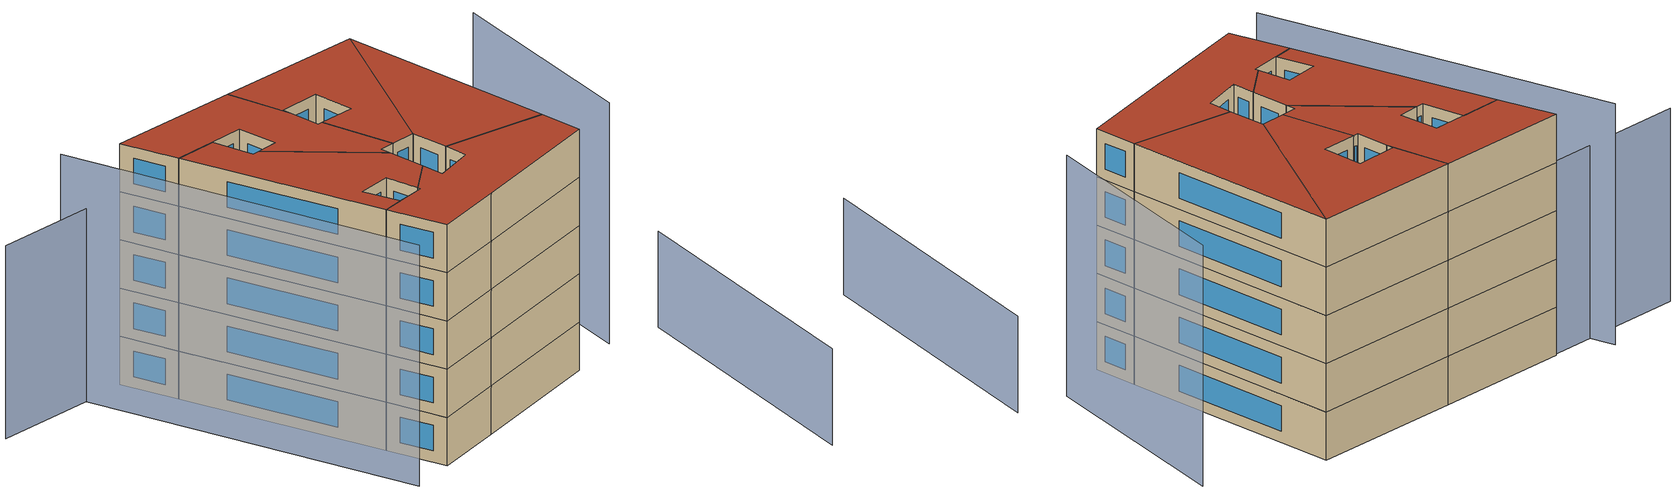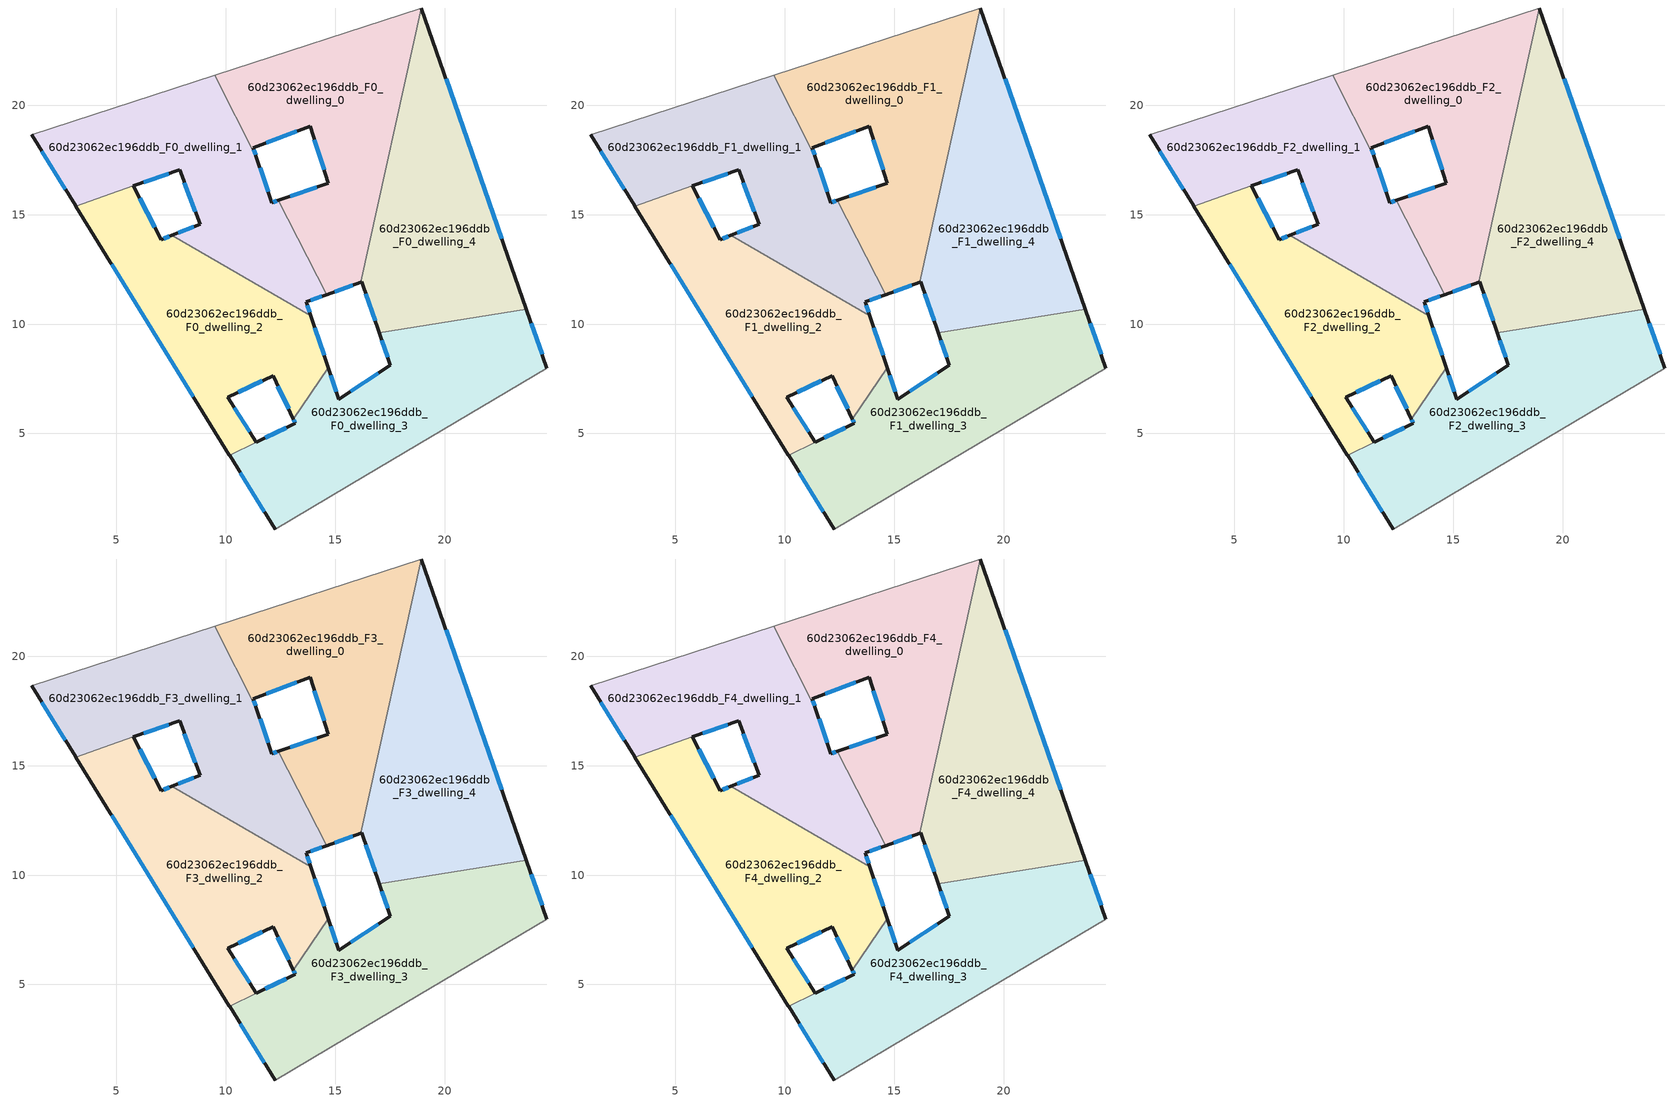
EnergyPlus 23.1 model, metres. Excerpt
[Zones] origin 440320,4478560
60d23062ec196ddb_F0_dwelling_0
 floor ground (EU_floor_Construction): 18.93,24.45 18.94,24.43 16.17,11.92 14.6,11.35 12.4,15.66 14.68,16.43 13.84,19.05 11.24,18.07 11.39,17.63 9.48,21.37 z0
 wall outside (EU_wall_Construction): 14.6,11.35 16.17,11.92 / 11.39,17.63 11.24,18.07 13.84,19.05 14.68,16.43 12.4,15.66 z0:3
 wall adiabatic (EU_wall_Construction): 18.94,24.43 18.93,24.45 9.48,21.37 z0:3
 wall to 60d23062ec196ddb_F0_dwelling_4 (EU_wall_Construction): 16.17,11.92 18.94,24.43 z0:3
 wall to 60d23062ec196ddb_F0_dwelling_1 (EU_wall_Construction): 12.4,15.66 14.6,11.35 / 9.48,21.37 11.39,17.63 z0:3
 window (EU_Window_Construction): 14.97,11.48 15.8,11.79 / 14.15,16.25 12.94,15.84 / 14.04,18.44 14.49,17.05 / 11.85,18.3 13.24,18.82 / 11.36,17.74 11.28,17.97 z0.7:2.3
60d23062ec196ddb_F0_dwelling_1
 floor ground (EU_floor_Construction): 11.39,17.63 12.1,15.55 12.4,15.66 14.6,11.35 13.67,11.01 13.88,10.39 7.53,14.05 8.82,14.56 7.88,17.05 4.42,15.85 3.13,15.4 1.12,18.65 9.48,21.37 z0
 wall outside (EU_wall_Construction): 1.12,18.65 3.13,15.4 / 12.4,15.66 12.1,15.55 11.39,17.63 / 13.88,10.39 13.67,11.01 14.6,11.35 / 5.76,16.32 7.89,17.05 8.82,14.56 7.53,14.05 z0:3
 wall adiabatic (EU_wall_Construction): 9.48,21.37 1.12,18.65 z0:3
 wall to 60d23062ec196ddb_F0_dwelling_2 (EU_wall_Construction): 7.53,14.05 13.88,10.39 / 3.13,15.4 4.42,15.85 / 4.43,15.85 5.76,16.32 z0:3
 window (EU_Window_Construction): 1.59,17.89 2.66,16.16 / 11.94,16.04 11.56,17.15 / 12.33,15.63 12.17,15.58 / 13.89,11.09 14.38,11.27 / 13.83,10.53 13.72,10.87 / 8.52,14.44 7.83,14.17 / 8.1,16.47 8.6,15.14 / 6.26,16.49 7.39,16.88 z0.7:2.3
60d23062ec196ddb_F0_dwelling_2
 floor ground (EU_floor_Construction): 13.88,10.39 14.67,8.01 13.08,5.66 12.16,7.63 10.08,6.66 11.39,4.6 11.34,4.58 10.16,4.01 3.13,15.4 4.42,15.85 5.76,16.32 7.05,13.86 7.53,14.05 z0
 wall outside (EU_wall_Construction): 3.13,15.4 10.16,4.01 / 7.53,14.05 7.05,13.86 5.76,16.32 / 14.67,8.01 13.88,10.39 / 11.39,4.6 10.08,6.66 12.16,7.63 13.08,5.66 z0:3
 wall to 60d23062ec196ddb_F0_dwelling_3 (EU_wall_Construction): 10.17,4.01 11.39,4.6 / 13.08,5.66 14.67,8.01 z0:3
 window (EU_Window_Construction): 4.78,12.73 8.52,6.67 / 6.74,14.44 6.06,15.74 / 7.42,14.01 7.16,13.91 / 14.49,8.57 14.06,9.83 / 12.38,7.17 12.87,6.12 / 10.57,6.88 11.67,7.4 / 11.08,5.08 10.39,6.18 z0.7:2.3
60d23062ec196ddb_F0_dwelling_3
 floor ground (EU_floor_Construction): 23.73,10.67 24.67,7.98 16.37,3.07 12.25,0.63 10.17,4 11.34,4.58 11.39,4.6 13.17,5.48 13.08,5.66 14.67,8.01 15.15,6.56 17.51,8.13 17,9.61 z0
 wall outside (EU_wall_Construction): 13.08,5.66 13.17,5.48 11.39,4.6 / 17,9.61 17.51,8.13 15.15,6.56 14.67,8.01 / 24.67,7.98 23.73,10.67 / 10.17,4 12.25,0.63 z0:3
 wall adiabatic (EU_wall_Construction): 12.25,0.63 16.37,3.07 24.67,7.98 z0:3
 wall to 60d23062ec196ddb_F0_dwelling_4 (EU_wall_Construction): 23.73,10.67 17,9.61 z0:3
 window (EU_Window_Construction): 13.1,5.62 13.15,5.52 / 15.04,6.9 14.78,7.67 / 16.96,7.76 15.7,6.93 / 17.12,9.26 17.39,8.48 / 24.45,8.61 23.95,10.04 / 10.66,3.22 11.76,1.42 / 12.75,5.27 11.81,4.81 z0.7:2.3
60d23062ec196ddb_F0_dwelling_4
 floor ground (EU_floor_Construction): 18.94,24.43 23.73,10.67 17,9.61 16.21,11.94 16.17,11.92 z0
 wall outside (EU_wall_Construction): 16.17,11.92 16.21,11.94 17,9.61 / 23.73,10.67 18.94,24.43 z0:3
 window (EU_Window_Construction): 16.4,11.39 16.82,10.16 / 22.61,13.9 20.06,21.21 z0.7:2.3
60d23062ec196ddb_F1_dwelling_0
 floor to 60d23062ec196ddb_F0_dwelling_0 (EU_floor_Construction): 18.93,24.45 18.94,24.43 16.17,11.92 14.6,11.35 12.4,15.66 14.68,16.43 13.84,19.05 11.24,18.07 11.39,17.63 9.48,21.37 z3
 wall outside (EU_wall_Construction): 14.6,11.35 16.17,11.92 / 11.39,17.63 11.24,18.07 13.84,19.05 14.68,16.43 12.4,15.66 z3:6
 wall adiabatic (EU_wall_Construction): 18.94,24.43 18.93,24.45 9.48,21.37 z3:6
 wall to 60d23062ec196ddb_F1_dwelling_4 (EU_wall_Construction): 16.17,11.92 18.94,24.43 z3:6
 wall to 60d23062ec196ddb_F1_dwelling_1 (EU_wall_Construction): 12.4,15.66 14.6,11.35 / 9.48,21.37 11.39,17.63 z3:6
 window (EU_Window_Construction): 14.97,11.48 15.8,11.79 / 14.15,16.25 12.94,15.84 / 14.04,18.44 14.49,17.05 / 11.85,18.3 13.24,18.82 / 11.36,17.74 11.28,17.97 z3.7:5.3
60d23062ec196ddb_F1_dwelling_1
 floor to 60d23062ec196ddb_F0_dwelling_1 (EU_floor_Construction): 11.39,17.63 12.1,15.55 12.4,15.66 14.6,11.35 13.67,11.01 13.88,10.39 7.53,14.05 8.82,14.56 7.88,17.05 4.42,15.85 4.27,15.8 3.13,15.4 1.12,18.65 9.48,21.37 z3
 wall outside (EU_wall_Construction): 1.12,18.65 3.13,15.4 / 12.4,15.66 12.1,15.55 11.39,17.63 / 13.88,10.39 13.67,11.01 14.6,11.35 / 5.76,16.32 7.89,17.05 8.82,14.56 7.53,14.05 z3:6
 wall adiabatic (EU_wall_Construction): 9.48,21.37 1.12,18.65 z3:6
 wall to 60d23062ec196ddb_F1_dwelling_2 (EU_wall_Construction): 7.53,14.05 13.88,10.39 / 3.13,15.4 4.42,15.85 / 4.43,15.85 5.76,16.32 z3:6
 window (EU_Window_Construction): 1.59,17.89 2.66,16.16 / 11.94,16.04 11.56,17.15 / 12.33,15.63 12.17,15.58 / 13.89,11.09 14.38,11.27 / 13.83,10.53 13.72,10.87 / 8.52,14.44 7.83,14.17 / 8.1,16.47 8.6,15.14 / 6.26,16.49 7.39,16.88 z3.7:5.3
60d23062ec196ddb_F1_dwelling_2
 floor to 60d23062ec196ddb_F0_dwelling_2 (EU_floor_Construction): 13.88,10.39 14.67,8.01 13.08,5.66 12.16,7.63 10.08,6.66 11.39,4.6 11.34,4.58 10.16,4.01 3.13,15.4 4.42,15.85 5.76,16.32 7.05,13.86 7.53,14.05 z3
 wall outside (EU_wall_Construction): 3.13,15.4 10.16,4.01 / 7.53,14.05 7.05,13.86 5.76,16.32 / 14.67,8.01 13.88,10.39 / 11.39,4.6 10.08,6.66 12.16,7.63 13.08,5.66 z3:6
 wall to 60d23062ec196ddb_F1_dwelling_3 (EU_wall_Construction): 10.17,4.01 11.39,4.6 / 13.08,5.66 14.67,8.01 z3:6
 window (EU_Window_Construction): 4.78,12.73 8.52,6.67 / 6.74,14.44 6.06,15.74 / 7.42,14.01 7.16,13.91 / 14.49,8.57 14.06,9.83 / 12.38,7.17 12.87,6.12 / 10.57,6.88 11.67,7.4 / 11.08,5.08 10.39,6.18 z3.7:5.3
60d23062ec196ddb_F1_dwelling_3
 floor to 60d23062ec196ddb_F0_dwelling_3 (EU_floor_Construction): 23.73,10.67 24.67,7.98 16.37,3.07 12.25,0.63 10.17,4 11.34,4.58 11.39,4.6 13.17,5.48 13.08,5.66 14.67,8.01 15.15,6.56 17.51,8.13 17,9.61 z3
 wall outside (EU_wall_Construction): 13.08,5.66 13.17,5.48 11.39,4.6 / 17,9.61 17.51,8.13 15.15,6.56 14.67,8.01 / 24.67,7.98 23.73,10.67 / 10.17,4 12.25,0.63 z3:6
 wall adiabatic (EU_wall_Construction): 12.25,0.63 16.37,3.07 24.67,7.98 z3:6
 wall to 60d23062ec196ddb_F1_dwelling_4 (EU_wall_Construction): 23.73,10.67 17,9.61 z3:6
 window (EU_Window_Construction): 13.1,5.62 13.15,5.52 / 15.04,6.9 14.78,7.67 / 16.96,7.76 15.7,6.93 / 17.12,9.26 17.39,8.48 / 24.45,8.61 23.95,10.04 / 10.66,3.22 11.76,1.42 / 12.75,5.27 11.81,4.81 z3.7:5.3
60d23062ec196ddb_F1_dwelling_4
 floor to 60d23062ec196ddb_F0_dwelling_4 (EU_floor_Construction): 18.94,24.43 23.73,10.67 17,9.61 16.21,11.94 16.17,11.92 z3
 wall outside (EU_wall_Construction): 16.17,11.92 16.21,11.94 17,9.61 / 23.73,10.67 18.94,24.43 z3:6
 window (EU_Window_Construction): 16.4,11.39 16.82,10.16 / 22.61,13.9 20.06,21.21 z3.7:5.3
60d23062ec196ddb_F2_dwelling_0
 floor to 60d23062ec196ddb_F1_dwelling_0 (EU_floor_Construction): 18.93,24.45 18.94,24.43 16.17,11.92 14.6,11.35 12.4,15.66 14.68,16.43 13.84,19.05 11.24,18.07 11.39,17.63 9.48,21.37 z6
 wall outside (EU_wall_Construction): 14.6,11.35 16.17,11.92 / 11.39,17.63 11.24,18.07 13.84,19.05 14.68,16.43 12.4,15.66 z6:9
 wall adiabatic (EU_wall_Construction): 18.94,24.43 18.93,24.45 9.48,21.37 z6:9
 wall to 60d23062ec196ddb_F2_dwelling_4 (EU_wall_Construction): 16.17,11.92 18.94,24.43 z6:9
 wall to 60d23062ec196ddb_F2_dwelling_1 (EU_wall_Construction): 12.4,15.66 14.6,11.35 / 9.48,21.37 11.39,17.63 z6:9
 window (EU_Window_Construction): 14.97,11.48 15.8,11.79 / 14.15,16.25 12.94,15.84 / 14.04,18.44 14.49,17.05 / 11.85,18.3 13.24,18.82 / 11.36,17.74 11.28,17.97 z6.7:8.3
60d23062ec196ddb_F2_dwelling_1
 floor to 60d23062ec196ddb_F1_dwelling_1 (EU_floor_Construction): 11.39,17.63 12.1,15.55 12.4,15.66 14.6,11.35 13.67,11.01 13.88,10.39 7.53,14.05 8.82,14.56 7.88,17.05 4.42,15.85 4.27,15.8 3.13,15.4 1.12,18.65 9.48,21.37 z6
 wall outside (EU_wall_Construction): 1.12,18.65 3.13,15.4 / 12.4,15.66 12.1,15.55 11.39,17.63 / 13.88,10.39 13.67,11.01 14.6,11.35 / 5.76,16.32 7.89,17.05 8.82,14.56 7.53,14.05 z6:9
 wall adiabatic (EU_wall_Construction): 9.48,21.37 1.12,18.65 z6:9
 wall to 60d23062ec196ddb_F2_dwelling_2 (EU_wall_Construction): 7.53,14.05 13.88,10.39 / 3.13,15.4 4.42,15.85 / 4.43,15.85 5.76,16.32 z6:9
 window (EU_Window_Construction): 1.59,17.89 2.66,16.16 / 11.94,16.04 11.56,17.15 / 12.33,15.63 12.17,15.58 / 13.89,11.09 14.38,11.27 / 13.83,10.53 13.72,10.87 / 8.52,14.44 7.83,14.17 / 8.1,16.47 8.6,15.14 / 6.26,16.49 7.39,16.88 z6.7:8.3
60d23062ec196ddb_F2_dwelling_2
 floor to 60d23062ec196ddb_F1_dwelling_2 (EU_floor_Construction): 13.88,10.39 14.67,8.01 13.08,5.66 12.16,7.63 10.08,6.66 11.39,4.6 11.34,4.58 10.16,4.01 3.13,15.4 4.42,15.85 5.76,16.32 7.05,13.86 7.53,14.05 z6
 wall outside (EU_wall_Construction): 3.13,15.4 10.16,4.01 / 7.53,14.05 7.05,13.86 5.76,16.32 / 14.67,8.01 13.88,10.39 / 11.39,4.6 10.08,6.66 12.16,7.63 13.08,5.66 z6:9
 wall to 60d23062ec196ddb_F2_dwelling_3 (EU_wall_Construction): 10.17,4.01 11.39,4.6 / 13.08,5.66 14.67,8.01 z6:9
 window (EU_Window_Construction): 4.78,12.73 8.52,6.67 / 6.74,14.44 6.06,15.74 / 7.42,14.01 7.16,13.91 / 14.49,8.57 14.06,9.83 / 12.38,7.17 12.87,6.12 / 10.57,6.88 11.67,7.4 / 11.08,5.08 10.39,6.18 z6.7:8.3
60d23062ec196ddb_F2_dwelling_3
 floor to 60d23062ec196ddb_F1_dwelling_3 (EU_floor_Construction): 23.73,10.67 24.67,7.98 16.37,3.07 12.25,0.63 10.17,4 11.34,4.58 11.39,4.6 13.17,5.48 13.08,5.66 14.67,8.01 15.15,6.56 17.51,8.13 17,9.61 z6
 wall outside (EU_wall_Construction): 13.08,5.66 13.17,5.48 11.39,4.6 / 17,9.61 17.51,8.13 15.15,6.56 14.67,8.01 / 24.67,7.98 23.73,10.67 / 10.17,4 12.25,0.63 z6:9
 wall adiabatic (EU_wall_Construction): 12.25,0.63 16.37,3.07 24.67,7.98 z6:9
 wall to 60d23062ec196ddb_F2_dwelling_4 (EU_wall_Construction): 23.73,10.67 17,9.61 z6:9
 window (EU_Window_Construction): 13.1,5.62 13.15,5.52 / 15.04,6.9 14.78,7.67 / 16.96,7.76 15.7,6.93 / 17.12,9.26 17.39,8.48 / 24.45,8.61 23.95,10.04 / 10.66,3.22 11.76,1.42 / 12.75,5.27 11.81,4.81 z6.7:8.3
60d23062ec196ddb_F2_dwelling_4
 floor to 60d23062ec196ddb_F1_dwelling_4 (EU_floor_Construction): 18.94,24.43 23.73,10.67 17,9.61 16.21,11.94 16.17,11.92 z6
 wall outside (EU_wall_Construction): 16.17,11.92 16.21,11.94 17,9.61 / 23.73,10.67 18.94,24.43 z6:9
 window (EU_Window_Construction): 16.4,11.39 16.82,10.16 / 22.61,13.9 20.06,21.21 z6.7:8.3
60d23062ec196ddb_F3_dwelling_0
 floor to 60d23062ec196ddb_F2_dwelling_0 (EU_floor_Construction): 18.93,24.45 18.94,24.43 16.17,11.92 14.6,11.35 12.4,15.66 14.68,16.43 13.84,19.05 11.24,18.07 11.39,17.63 9.48,21.37 z9
 wall outside (EU_wall_Construction): 14.6,11.35 16.17,11.92 / 11.39,17.63 11.24,18.07 13.84,19.05 14.68,16.43 12.4,15.66 z9:12
 wall adiabatic (EU_wall_Construction): 18.94,24.43 18.93,24.45 9.48,21.37 z9:12
 wall to 60d23062ec196ddb_F3_dwelling_4 (EU_wall_Construction): 16.17,11.92 18.94,24.43 z9:12
 wall to 60d23062ec196ddb_F3_dwelling_1 (EU_wall_Construction): 12.4,15.66 14.6,11.35 / 9.48,21.37 11.39,17.63 z9:12
 window (EU_Window_Construction): 14.97,11.48 15.8,11.79 / 14.15,16.25 12.94,15.84 / 14.04,18.44 14.49,17.05 / 11.85,18.3 13.24,18.82 / 11.36,17.74 11.28,17.97 z9.7:11.3
60d23062ec196ddb_F3_dwelling_1
 floor to 60d23062ec196ddb_F2_dwelling_1 (EU_floor_Construction): 11.39,17.63 12.1,15.55 12.4,15.66 14.6,11.35 13.67,11.01 13.88,10.39 7.53,14.05 8.82,14.56 7.88,17.05 4.42,15.85 4.27,15.8 3.13,15.4 1.12,18.65 9.48,21.37 z9
 wall outside (EU_wall_Construction): 1.12,18.65 3.13,15.4 / 12.4,15.66 12.1,15.55 11.39,17.63 / 13.88,10.39 13.67,11.01 14.6,11.35 / 5.76,16.32 7.89,17.05 8.82,14.56 7.53,14.05 z9:12
 wall adiabatic (EU_wall_Construction): 9.48,21.37 1.12,18.65 z9:12
 wall to 60d23062ec196ddb_F3_dwelling_2 (EU_wall_Construction): 7.53,14.05 13.88,10.39 / 3.13,15.4 4.42,15.85 / 4.43,15.85 5.76,16.32 z9:12
 window (EU_Window_Construction): 1.59,17.89 2.66,16.16 / 11.94,16.04 11.56,17.15 / 12.33,15.63 12.17,15.58 / 13.89,11.09 14.38,11.27 / 13.83,10.53 13.72,10.87 / 8.52,14.44 7.83,14.17 / 8.1,16.47 8.6,15.14 / 6.26,16.49 7.39,16.88 z9.7:11.3
60d23062ec196ddb_F3_dwelling_2
 floor to 60d23062ec196ddb_F2_dwelling_2 (EU_floor_Construction): 13.88,10.39 14.67,8.01 13.08,5.66 12.16,7.63 10.08,6.66 11.39,4.6 11.34,4.58 10.16,4.01 3.13,15.4 4.42,15.85 5.76,16.32 7.05,13.86 7.53,14.05 z9
 wall outside (EU_wall_Construction): 3.13,15.4 10.16,4.01 / 7.53,14.05 7.05,13.86 5.76,16.32 / 14.67,8.01 13.88,10.39 / 11.39,4.6 10.08,6.66 12.16,7.63 13.08,5.66 z9:12
 wall to 60d23062ec196ddb_F3_dwelling_3 (EU_wall_Construction): 10.17,4.01 11.39,4.6 / 13.08,5.66 14.67,8.01 z9:12
 window (EU_Window_Construction): 4.78,12.73 8.52,6.67 / 6.74,14.44 6.06,15.74 / 7.42,14.01 7.16,13.91 / 14.49,8.57 14.06,9.83 / 12.38,7.17 12.87,6.12 / 10.57,6.88 11.67,7.4 / 11.08,5.08 10.39,6.18 z9.7:11.3
60d23062ec196ddb_F3_dwelling_3
 floor to 60d23062ec196ddb_F2_dwelling_3 (EU_floor_Construction): 23.73,10.67 24.67,7.98 16.37,3.07 12.25,0.63 10.17,4 11.34,4.58 11.39,4.6 13.17,5.48 13.08,5.66 14.67,8.01 15.15,6.56 17.51,8.13 17,9.61 z9
 wall outside (EU_wall_Construction): 13.08,5.66 13.17,5.48 11.39,4.6 / 17,9.61 17.51,8.13 15.15,6.56 14.67,8.01 / 24.67,7.98 23.73,10.67 / 10.17,4 12.25,0.63 z9:12
 wall adiabatic (EU_wall_Construction): 12.25,0.63 16.37,3.07 24.67,7.98 z9:12
 wall to 60d23062ec196ddb_F3_dwelling_4 (EU_wall_Construction): 23.73,10.67 17,9.61 z9:12
 window (EU_Window_Construction): 13.1,5.62 13.15,5.52 / 15.04,6.9 14.78,7.67 / 16.96,7.76 15.7,6.93 / 17.12,9.26 17.39,8.48 / 24.45,8.61 23.95,10.04 / 10.66,3.22 11.76,1.42 / 12.75,5.27 11.81,4.81 z9.7:11.3
60d23062ec196ddb_F3_dwelling_4
 floor to 60d23062ec196ddb_F2_dwelling_4 (EU_floor_Construction): 18.94,24.43 23.73,10.67 17,9.61 16.21,11.94 16.17,11.92 z9
 wall outside (EU_wall_Construction): 16.17,11.92 16.21,11.94 17,9.61 / 23.73,10.67 18.94,24.43 z9:12
 window (EU_Window_Construction): 16.4,11.39 16.82,10.16 / 22.61,13.9 20.06,21.21 z9.7:11.3
60d23062ec196ddb_F4_dwelling_0
 floor to 60d23062ec196ddb_F3_dwelling_0 (EU_floor_Construction): 18.93,24.45 18.94,24.43 16.17,11.92 14.6,11.35 12.4,15.66 14.68,16.43 13.84,19.05 11.24,18.07 11.39,17.63 9.48,21.37 z12
 wall outside (EU_wall_Construction): 14.6,11.35 16.17,11.92 / 11.39,17.63 11.24,18.07 13.84,19.05 14.68,16.43 12.4,15.66 z12:15
 wall adiabatic (EU_wall_Construction): 18.94,24.43 18.93,24.45 9.48,21.37 z12:15
 wall to 60d23062ec196ddb_F4_dwelling_4 (EU_wall_Construction): 16.17,11.92 18.94,24.43 z12:15
 wall to 60d23062ec196ddb_F4_dwelling_1 (EU_wall_Construction): 12.4,15.66 14.6,11.35 / 9.48,21.37 11.39,17.63 z12:15
 window (EU_Window_Construction): 14.97,11.48 15.8,11.79 / 14.15,16.25 12.94,15.84 / 14.04,18.44 14.49,17.05 / 11.85,18.3 13.24,18.82 / 11.36,17.74 11.28,17.97 z12.7:14.3
 roof outside (EU_roof_Construction): 16.17,11.92 18.94,24.43 18.93,24.45 9.48,21.37 11.39,17.63 11.24,18.07 13.84,19.05 14.68,16.43 12.4,15.66 14.6,11.35 z15
60d23062ec196ddb_F4_dwelling_1
 floor to 60d23062ec196ddb_F3_dwelling_1 (EU_floor_Construction): 11.39,17.63 12.1,15.55 12.4,15.66 14.6,11.35 13.67,11.01 13.88,10.39 7.53,14.05 8.82,14.56 7.88,17.05 4.42,15.85 4.27,15.8 3.13,15.4 1.12,18.65 9.48,21.37 z12
 wall outside (EU_wall_Construction): 1.12,18.65 3.13,15.4 / 12.4,15.66 12.1,15.55 11.39,17.63 / 13.88,10.39 13.67,11.01 14.6,11.35 / 5.76,16.32 7.89,17.05 8.82,14.56 7.53,14.05 z12:15
 wall adiabatic (EU_wall_Construction): 9.48,21.37 1.12,18.65 z12:15
 wall to 60d23062ec196ddb_F4_dwelling_2 (EU_wall_Construction): 7.53,14.05 13.88,10.39 / 3.13,15.4 4.42,15.85 / 4.43,15.85 5.76,16.32 z12:15
 window (EU_Window_Construction): 1.59,17.89 2.66,16.16 / 11.94,16.04 11.56,17.15 / 12.33,15.63 12.17,15.58 / 13.89,11.09 14.38,11.27 / 13.83,10.53 13.72,10.87 / 8.52,14.44 7.83,14.17 / 8.1,16.47 8.6,15.14 / 6.26,16.49 7.39,16.88 z12.7:14.3
 roof outside (EU_roof_Construction): 13.88,10.39 13.67,11.01 14.6,11.35 12.4,15.66 12.1,15.55 11.39,17.63 9.48,21.37 1.12,18.65 3.13,15.4 7.88,17.05 8.82,14.56 7.53,14.05 z15
60d23062ec196ddb_F4_dwelling_2
 floor to 60d23062ec196ddb_F3_dwelling_2 (EU_floor_Construction): 13.88,10.39 14.67,8.01 13.08,5.66 12.16,7.63 10.08,6.66 11.39,4.6 11.34,4.58 10.16,4.01 3.13,15.4 4.42,15.85 5.76,16.32 7.05,13.86 7.53,14.05 z12
 wall outside (EU_wall_Construction): 3.13,15.4 10.16,4.01 / 7.53,14.05 7.05,13.86 5.76,16.32 / 14.67,8.01 13.88,10.39 / 11.39,4.6 10.08,6.66 12.16,7.63 13.08,5.66 z12:15
 wall to 60d23062ec196ddb_F4_dwelling_3 (EU_wall_Construction): 10.17,4.01 11.39,4.6 / 13.08,5.66 14.67,8.01 z12:15
 window (EU_Window_Construction): 4.78,12.73 8.52,6.67 / 6.74,14.44 6.06,15.74 / 7.42,14.01 7.16,13.91 / 14.49,8.57 14.06,9.83 / 12.38,7.17 12.87,6.12 / 10.57,6.88 11.67,7.4 / 11.08,5.08 10.39,6.18 z12.7:14.3
 roof outside (EU_roof_Construction): 13.08,5.66 14.67,8.01 13.88,10.39 7.53,14.05 7.05,13.86 5.76,16.32 4.42,15.85 3.13,15.4 10.16,4.01 11.34,4.58 11.39,4.6 10.08,6.66 12.16,7.63 z15
60d23062ec196ddb_F4_dwelling_3
 floor to 60d23062ec196ddb_F3_dwelling_3 (EU_floor_Construction): 23.73,10.67 24.67,7.98 16.37,3.07 12.25,0.63 10.17,4 11.34,4.58 11.39,4.6 13.17,5.48 13.08,5.66 14.67,8.01 15.15,6.56 17.51,8.13 17,9.61 z12
 wall outside (EU_wall_Construction): 13.08,5.66 13.17,5.48 11.39,4.6 / 17,9.61 17.51,8.13 15.15,6.56 14.67,8.01 / 24.67,7.98 23.73,10.67 / 10.17,4 12.25,0.63 z12:15
 wall adiabatic (EU_wall_Construction): 12.25,0.63 16.37,3.07 24.67,7.98 z12:15
 wall to 60d23062ec196ddb_F4_dwelling_4 (EU_wall_Construction): 23.73,10.67 17,9.61 z12:15
 window (EU_Window_Construction): 13.1,5.62 13.15,5.52 / 15.04,6.9 14.78,7.67 / 16.96,7.76 15.7,6.93 / 17.12,9.26 17.39,8.48 / 24.45,8.61 23.95,10.04 / 10.66,3.22 11.76,1.42 / 12.75,5.27 11.81,4.81 z12.7:14.3
 roof outside (EU_roof_Construction): 24.67,7.98 23.73,10.67 17,9.61 17.51,8.13 15.15,6.56 14.67,8.01 13.08,5.66 13.17,5.48 10.17,4 12.25,0.63 16.37,3.07 z15
60d23062ec196ddb_F4_dwelling_4
 floor to 60d23062ec196ddb_F3_dwelling_4 (EU_floor_Construction): 18.94,24.43 23.73,10.67 17,9.61 16.21,11.94 16.17,11.92 z12
 wall outside (EU_wall_Construction): 16.17,11.92 16.21,11.94 17,9.61 / 23.73,10.67 18.94,24.43 z12:15
 window (EU_Window_Construction): 16.4,11.39 16.82,10.16 / 22.61,13.9 20.06,21.21 z12.7:14.3
 roof outside (EU_roof_Construction): 23.73,10.67 18.94,24.43 16.17,11.92 16.21,11.94 17,9.61 z15
shading: -2.44,19 9.59,-0.95 / 27.79,10.2 26.63,24.11 z0:15; 15.79,4.57 24.67,7.98 / 18.93,24.45 -7.84,15.52 z0:12; 32.48,-7.31 31.2,10.75 z0:6
[Building]
EU S2 Campaign: North Axis=0; Terrain=City; Solar Distribution=FullExterior
[Site:Location]
Madrid: Latitude=40.5; Longitude=-3.5; Time Zone=1; Elevation=609
[SizingPeriod:WeatherFileDays]
AnnualSizingPeriod: Begin Month=1; Begin Day of Month=1; End Month=12; End Day of Month=31; Day of Week for Start Day=Monday; Use Weather File Daylight Saving Period=No; Use Weather File Rain and Snow Indicators=No
[MATERIAL]
EU_InternalMass_Material: Roughness=MediumRough; Thickness=0.1; Conductivity=1; Density=1800; Specific Heat=900; Thermal Absorptance=0.9; Solar Absorptance=0.7; Visible Absorptance=0.7
[MATERIAL:NOMASS] Roughness=MediumRough; Thermal Absorptance=0.9; Solar Absorptance=0.7; Visible Absorptance=0.7
Name | Thermal Resistance
EU_wall_NoMass | 0.419739
EU_roof_NoMass | 0.352165
EU_floor_NoMass | 0.608284
[WINDOWMATERIAL:SIMPLEGLAZINGSYSTEM]
EU_Window_SimpleGlazing: UFactor=4.8352; Solar Heat Gain Coefficient=0.85; Visible Transmittance=0.85
[CONSTRUCTION]
EU_wall_Construction: EU_wall_NoMass
EU_roof_Construction: EU_roof_NoMass
EU_floor_Construction: EU_floor_NoMass
EU_Window_Construction: EU_Window_SimpleGlazing
EU_InternalMass_Construction: EU_InternalMass_Material
[ZONE] Type=1; Multiplier=1; Ceiling Height=autocalculate; Floor Area=autocalculate; Part of Total Floor Area=Yes
Name | Volume
60d23062ec196ddb_F0_dwelling_0; 60d23062ec196ddb_F1_dwelling_0; 60d23062ec196ddb_F2_dwelling_0; 60d23062ec196ddb_F3_dwelling_0; 60d23062ec196ddb_F4_dwelling_0 | 171.634
60d23062ec196ddb_F0_dwelling_1; 60d23062ec196ddb_F1_dwelling_1; 60d23062ec196ddb_F2_dwelling_1; 60d23062ec196ddb_F3_dwelling_1; 60d23062ec196ddb_F4_dwelling_1 | 171.798
60d23062ec196ddb_F0_dwelling_2; 60d23062ec196ddb_F1_dwelling_2; 60d23062ec196ddb_F2_dwelling_2; 60d23062ec196ddb_F3_dwelling_2; 60d23062ec196ddb_F4_dwelling_2 | 164.195
60d23062ec196ddb_F0_dwelling_3; 60d23062ec196ddb_F1_dwelling_3; 60d23062ec196ddb_F2_dwelling_3; 60d23062ec196ddb_F3_dwelling_3; 60d23062ec196ddb_F4_dwelling_3 | 178.911
60d23062ec196ddb_F0_dwelling_4; 60d23062ec196ddb_F1_dwelling_4; 60d23062ec196ddb_F2_dwelling_4; 60d23062ec196ddb_F3_dwelling_4; 60d23062ec196ddb_F4_dwelling_4 | 171.636
[INTERNALMASS] Construction=EU_InternalMass_Construction
Name | Zone or ZoneList | Surface Area
60d23062ec196ddb_F0_dwelling_0_EU_InternalMass | 60d23062ec196ddb_F0_dwelling_0 | 57.2113
60d23062ec196ddb_F0_dwelling_1_EU_InternalMass | 60d23062ec196ddb_F0_dwelling_1 | 57.2697
60d23062ec196ddb_F0_dwelling_2_EU_InternalMass | 60d23062ec196ddb_F0_dwelling_2 | 54.7397
60d23062ec196ddb_F0_dwelling_3_EU_InternalMass | 60d23062ec196ddb_F0_dwelling_3 | 59.6371
60d23062ec196ddb_F0_dwelling_4_EU_InternalMass | 60d23062ec196ddb_F0_dwelling_4 | 57.2119
60d23062ec196ddb_F1_dwelling_0_EU_InternalMass | 60d23062ec196ddb_F1_dwelling_0 | 57.2113
60d23062ec196ddb_F1_dwelling_1_EU_InternalMass | 60d23062ec196ddb_F1_dwelling_1 | 57.2697
60d23062ec196ddb_F1_dwelling_2_EU_InternalMass | 60d23062ec196ddb_F1_dwelling_2 | 54.7397
60d23062ec196ddb_F1_dwelling_3_EU_InternalMass | 60d23062ec196ddb_F1_dwelling_3 | 59.6371
60d23062ec196ddb_F1_dwelling_4_EU_InternalMass | 60d23062ec196ddb_F1_dwelling_4 | 57.2119
60d23062ec196ddb_F2_dwelling_0_EU_InternalMass | 60d23062ec196ddb_F2_dwelling_0 | 57.2113
60d23062ec196ddb_F2_dwelling_1_EU_InternalMass | 60d23062ec196ddb_F2_dwelling_1 | 57.2697
60d23062ec196ddb_F2_dwelling_2_EU_InternalMass | 60d23062ec196ddb_F2_dwelling_2 | 54.7397
60d23062ec196ddb_F2_dwelling_3_EU_InternalMass | 60d23062ec196ddb_F2_dwelling_3 | 59.6371
60d23062ec196ddb_F2_dwelling_4_EU_InternalMass | 60d23062ec196ddb_F2_dwelling_4 | 57.2119
60d23062ec196ddb_F3_dwelling_0_EU_InternalMass | 60d23062ec196ddb_F3_dwelling_0 | 57.2113
60d23062ec196ddb_F3_dwelling_1_EU_InternalMass | 60d23062ec196ddb_F3_dwelling_1 | 57.2697
60d23062ec196ddb_F3_dwelling_2_EU_InternalMass | 60d23062ec196ddb_F3_dwelling_2 | 54.7397
60d23062ec196ddb_F3_dwelling_3_EU_InternalMass | 60d23062ec196ddb_F3_dwelling_3 | 59.6371
60d23062ec196ddb_F3_dwelling_4_EU_InternalMass | 60d23062ec196ddb_F3_dwelling_4 | 57.2119
60d23062ec196ddb_F4_dwelling_0_EU_InternalMass | 60d23062ec196ddb_F4_dwelling_0 | 57.2113
60d23062ec196ddb_F4_dwelling_1_EU_InternalMass | 60d23062ec196ddb_F4_dwelling_1 | 57.2697
60d23062ec196ddb_F4_dwelling_2_EU_InternalMass | 60d23062ec196ddb_F4_dwelling_2 | 54.7397
60d23062ec196ddb_F4_dwelling_3_EU_InternalMass | 60d23062ec196ddb_F4_dwelling_3 | 59.6371
60d23062ec196ddb_F4_dwelling_4_EU_InternalMass | 60d23062ec196ddb_F4_dwelling_4 | 57.2119
[OTHEREQUIPMENT] Fuel Type=Electricity; Design Level Calculation Method=Watts/Area; Power per Zone Floor Area=1; Fraction Latent=0; Fraction Radiant=0; Fraction Lost=0; Carbon Dioxide Generation Rate=0; EndUse Subcategory=EU_Step8_InternalGains
Name | Zone or ZoneList or Space or SpaceList | Schedule
EU_Step8_InternalGain_60d23062ec196ddb_F0_dwelling_0_f000 | 60d23062ec196ddb_F0_dwelling_0 | EU_Step8_GainSchedule_60d23062ec196ddb_F0_dwelling_0_f000
EU_Step8_InternalGain_60d23062ec196ddb_F0_dwelling_1_f000 | 60d23062ec196ddb_F0_dwelling_1 | EU_Step8_GainSchedule_60d23062ec196ddb_F0_dwelling_1_f000
EU_Step8_InternalGain_60d23062ec196ddb_F0_dwelling_2_f000 | 60d23062ec196ddb_F0_dwelling_2 | EU_Step8_GainSchedule_60d23062ec196ddb_F0_dwelling_2_f000
EU_Step8_InternalGain_60d23062ec196ddb_F0_dwelling_3_f000 | 60d23062ec196ddb_F0_dwelling_3 | EU_Step8_GainSchedule_60d23062ec196ddb_F0_dwelling_3_f000
EU_Step8_InternalGain_60d23062ec196ddb_F0_dwelling_4_f000 | 60d23062ec196ddb_F0_dwelling_4 | EU_Step8_GainSchedule_60d23062ec196ddb_F0_dwelling_4_f000
EU_Step8_InternalGain_60d23062ec196ddb_F1_dwelling_0_f000 | 60d23062ec196ddb_F1_dwelling_0 | EU_Step8_GainSchedule_60d23062ec196ddb_F1_dwelling_0_f000
EU_Step8_InternalGain_60d23062ec196ddb_F1_dwelling_1_f000 | 60d23062ec196ddb_F1_dwelling_1 | EU_Step8_GainSchedule_60d23062ec196ddb_F1_dwelling_1_f000
EU_Step8_InternalGain_60d23062ec196ddb_F1_dwelling_2_f000 | 60d23062ec196ddb_F1_dwelling_2 | EU_Step8_GainSchedule_60d23062ec196ddb_F1_dwelling_2_f000
EU_Step8_InternalGain_60d23062ec196ddb_F1_dwelling_3_f000 | 60d23062ec196ddb_F1_dwelling_3 | EU_Step8_GainSchedule_60d23062ec196ddb_F1_dwelling_3_f000
EU_Step8_InternalGain_60d23062ec196ddb_F1_dwelling_4_f000 | 60d23062ec196ddb_F1_dwelling_4 | EU_Step8_GainSchedule_60d23062ec196ddb_F1_dwelling_4_f000
EU_Step8_InternalGain_60d23062ec196ddb_F2_dwelling_0_f000 | 60d23062ec196ddb_F2_dwelling_0 | EU_Step8_GainSchedule_60d23062ec196ddb_F2_dwelling_0_f000
EU_Step8_InternalGain_60d23062ec196ddb_F2_dwelling_1_f000 | 60d23062ec196ddb_F2_dwelling_1 | EU_Step8_GainSchedule_60d23062ec196ddb_F2_dwelling_1_f000
EU_Step8_InternalGain_60d23062ec196ddb_F2_dwelling_2_f000 | 60d23062ec196ddb_F2_dwelling_2 | EU_Step8_GainSchedule_60d23062ec196ddb_F2_dwelling_2_f000
EU_Step8_InternalGain_60d23062ec196ddb_F2_dwelling_3_f000 | 60d23062ec196ddb_F2_dwelling_3 | EU_Step8_GainSchedule_60d23062ec196ddb_F2_dwelling_3_f000
EU_Step8_InternalGain_60d23062ec196ddb_F2_dwelling_4_f000 | 60d23062ec196ddb_F2_dwelling_4 | EU_Step8_GainSchedule_60d23062ec196ddb_F2_dwelling_4_f000
EU_Step8_InternalGain_60d23062ec196ddb_F3_dwelling_0_f000 | 60d23062ec196ddb_F3_dwelling_0 | EU_Step8_GainSchedule_60d23062ec196ddb_F3_dwelling_0_f000
EU_Step8_InternalGain_60d23062ec196ddb_F3_dwelling_1_f000 | 60d23062ec196ddb_F3_dwelling_1 | EU_Step8_GainSchedule_60d23062ec196ddb_F3_dwelling_1_f000
EU_Step8_InternalGain_60d23062ec196ddb_F3_dwelling_2_f000 | 60d23062ec196ddb_F3_dwelling_2 | EU_Step8_GainSchedule_60d23062ec196ddb_F3_dwelling_2_f000
EU_Step8_InternalGain_60d23062ec196ddb_F3_dwelling_3_f000 | 60d23062ec196ddb_F3_dwelling_3 | EU_Step8_GainSchedule_60d23062ec196ddb_F3_dwelling_3_f000
EU_Step8_InternalGain_60d23062ec196ddb_F3_dwelling_4_f000 | 60d23062ec196ddb_F3_dwelling_4 | EU_Step8_GainSchedule_60d23062ec196ddb_F3_dwelling_4_f000
EU_Step8_InternalGain_60d23062ec196ddb_F4_dwelling_0_f000 | 60d23062ec196ddb_F4_dwelling_0 | EU_Step8_GainSchedule_60d23062ec196ddb_F4_dwelling_0_f000
EU_Step8_InternalGain_60d23062ec196ddb_F4_dwelling_1_f000 | 60d23062ec196ddb_F4_dwelling_1 | EU_Step8_GainSchedule_60d23062ec196ddb_F4_dwelling_1_f000
EU_Step8_InternalGain_60d23062ec196ddb_F4_dwelling_2_f000 | 60d23062ec196ddb_F4_dwelling_2 | EU_Step8_GainSchedule_60d23062ec196ddb_F4_dwelling_2_f000
EU_Step8_InternalGain_60d23062ec196ddb_F4_dwelling_3_f000 | 60d23062ec196ddb_F4_dwelling_3 | EU_Step8_GainSchedule_60d23062ec196ddb_F4_dwelling_3_f000
EU_Step8_InternalGain_60d23062ec196ddb_F4_dwelling_4_f000 | 60d23062ec196ddb_F4_dwelling_4 | EU_Step8_GainSchedule_60d23062ec196ddb_F4_dwelling_4_f000
[ZONEVENTILATION:DESIGNFLOWRATE] Schedule=EU_AlwaysOn; Design Flow Rate Calculation Method=AirChanges/Hour; Air Changes per Hour=0.703302; Ventilation Type=Natural; Fan Pressure Rise=0; Fan Total Efficiency=1; Constant Term Coefficient=1; Temperature Term Coefficient=0; Velocity Term Coefficient=0; Velocity Squared Term Coefficient=0; Minimum Indoor Temperature=-100; Maximum Indoor Temperature=100; Delta Temperature=-100; Minimum Outdoor Temperature=-100; Maximum Outdoor Temperature=100; Maximum Wind Speed=40
Name | Zone or ZoneList or Space or SpaceList
EU_ConstantAir_60d23062ec196ddb_F0_dwelling_0 | 60d23062ec196ddb_F0_dwelling_0
EU_ConstantAir_60d23062ec196ddb_F0_dwelling_1 | 60d23062ec196ddb_F0_dwelling_1
EU_ConstantAir_60d23062ec196ddb_F0_dwelling_2 | 60d23062ec196ddb_F0_dwelling_2
EU_ConstantAir_60d23062ec196ddb_F0_dwelling_3 | 60d23062ec196ddb_F0_dwelling_3
EU_ConstantAir_60d23062ec196ddb_F0_dwelling_4 | 60d23062ec196ddb_F0_dwelling_4
EU_ConstantAir_60d23062ec196ddb_F1_dwelling_0 | 60d23062ec196ddb_F1_dwelling_0
EU_ConstantAir_60d23062ec196ddb_F1_dwelling_1 | 60d23062ec196ddb_F1_dwelling_1
EU_ConstantAir_60d23062ec196ddb_F1_dwelling_2 | 60d23062ec196ddb_F1_dwelling_2
EU_ConstantAir_60d23062ec196ddb_F1_dwelling_3 | 60d23062ec196ddb_F1_dwelling_3
EU_ConstantAir_60d23062ec196ddb_F1_dwelling_4 | 60d23062ec196ddb_F1_dwelling_4
EU_ConstantAir_60d23062ec196ddb_F2_dwelling_0 | 60d23062ec196ddb_F2_dwelling_0
EU_ConstantAir_60d23062ec196ddb_F2_dwelling_1 | 60d23062ec196ddb_F2_dwelling_1
EU_ConstantAir_60d23062ec196ddb_F2_dwelling_2 | 60d23062ec196ddb_F2_dwelling_2
EU_ConstantAir_60d23062ec196ddb_F2_dwelling_3 | 60d23062ec196ddb_F2_dwelling_3
EU_ConstantAir_60d23062ec196ddb_F2_dwelling_4 | 60d23062ec196ddb_F2_dwelling_4
EU_ConstantAir_60d23062ec196ddb_F3_dwelling_0 | 60d23062ec196ddb_F3_dwelling_0
EU_ConstantAir_60d23062ec196ddb_F3_dwelling_1 | 60d23062ec196ddb_F3_dwelling_1
EU_ConstantAir_60d23062ec196ddb_F3_dwelling_2 | 60d23062ec196ddb_F3_dwelling_2
EU_ConstantAir_60d23062ec196ddb_F3_dwelling_3 | 60d23062ec196ddb_F3_dwelling_3
EU_ConstantAir_60d23062ec196ddb_F3_dwelling_4 | 60d23062ec196ddb_F3_dwelling_4
EU_ConstantAir_60d23062ec196ddb_F4_dwelling_0 | 60d23062ec196ddb_F4_dwelling_0
EU_ConstantAir_60d23062ec196ddb_F4_dwelling_1 | 60d23062ec196ddb_F4_dwelling_1
EU_ConstantAir_60d23062ec196ddb_F4_dwelling_2 | 60d23062ec196ddb_F4_dwelling_2
EU_ConstantAir_60d23062ec196ddb_F4_dwelling_3 | 60d23062ec196ddb_F4_dwelling_3
EU_ConstantAir_60d23062ec196ddb_F4_dwelling_4 | 60d23062ec196ddb_F4_dwelling_4
[HVACTEMPLATE:THERMOSTAT] Constant Heating Setpoint=20; Constant Cooling Setpoint=50
EU_HeatOnly_60d23062ec196ddb_F0_dwelling_0; EU_HeatOnly_60d23062ec196ddb_F0_dwelling_1; EU_HeatOnly_60d23062ec196ddb_F0_dwelling_2; EU_HeatOnly_60d23062ec196ddb_F0_dwelling_3; EU_HeatOnly_60d23062ec196ddb_F0_dwelling_4; EU_HeatOnly_60d23062ec196ddb_F1_dwelling_0; EU_HeatOnly_60d23062ec196ddb_F1_dwelling_1; EU_HeatOnly_60d23062ec196ddb_F1_dwelling_2; EU_HeatOnly_60d23062ec196ddb_F1_dwelling_3; EU_HeatOnly_60d23062ec196ddb_F1_dwelling_4; EU_HeatOnly_60d23062ec196ddb_F2_dwelling_0; EU_HeatOnly_60d23062ec196ddb_F2_dwelling_1; EU_HeatOnly_60d23062ec196ddb_F2_dwelling_2; EU_HeatOnly_60d23062ec196ddb_F2_dwelling_3; EU_HeatOnly_60d23062ec196ddb_F2_dwelling_4; EU_HeatOnly_60d23062ec196ddb_F3_dwelling_0; EU_HeatOnly_60d23062ec196ddb_F3_dwelling_1; EU_HeatOnly_60d23062ec196ddb_F3_dwelling_2; EU_HeatOnly_60d23062ec196ddb_F3_dwelling_3; EU_HeatOnly_60d23062ec196ddb_F3_dwelling_4; EU_HeatOnly_60d23062ec196ddb_F4_dwelling_0; EU_HeatOnly_60d23062ec196ddb_F4_dwelling_1; EU_HeatOnly_60d23062ec196ddb_F4_dwelling_2; EU_HeatOnly_60d23062ec196ddb_F4_dwelling_3; EU_HeatOnly_60d23062ec196ddb_F4_dwelling_4
[HVACTEMPLATE:ZONE:IDEALLOADSAIRSYSTEM] System Availability Schedule=EU_AlwaysOn; Maximum Heating Supply Air Temperature=50; Minimum Cooling Supply Air Temperature=13; Maximum Heating Supply Air Humidity Ratio=0.0156; Minimum Cooling Supply Air Humidity Ratio=0.0077; Heating Limit=NoLimit; Cooling Limit=NoLimit; Heating Availability Schedule=EU_AlwaysOn; Cooling Availability Schedule=EU_CoolingOff; Dehumidification Control Type=ConstantSensibleHeatRatio; Cooling Sensible Heat Ratio=0.7; Dehumidification Setpoint=60; Humidification Control Type=None; Humidification Setpoint=30; Outdoor Air Method=None; Outdoor Air Flow Rate per Person=0.00944; Outdoor Air Flow Rate per Zone Floor Area=0; Outdoor Air Flow Rate per Zone=0; Demand Controlled Ventilation Type=None; Outdoor Air Economizer Type=NoEconomizer; Heat Recovery Type=None; Sensible Heat Recovery Effectiveness=0.7; Latent Heat Recovery Effectiveness=0.65
Name | Template Thermostat
60d23062ec196ddb_F0_dwelling_0 | EU_HeatOnly_60d23062ec196ddb_F0_dwelling_0
60d23062ec196ddb_F0_dwelling_1 | EU_HeatOnly_60d23062ec196ddb_F0_dwelling_1
60d23062ec196ddb_F0_dwelling_2 | EU_HeatOnly_60d23062ec196ddb_F0_dwelling_2
60d23062ec196ddb_F0_dwelling_3 | EU_HeatOnly_60d23062ec196ddb_F0_dwelling_3
60d23062ec196ddb_F0_dwelling_4 | EU_HeatOnly_60d23062ec196ddb_F0_dwelling_4
60d23062ec196ddb_F1_dwelling_0 | EU_HeatOnly_60d23062ec196ddb_F1_dwelling_0
60d23062ec196ddb_F1_dwelling_1 | EU_HeatOnly_60d23062ec196ddb_F1_dwelling_1
60d23062ec196ddb_F1_dwelling_2 | EU_HeatOnly_60d23062ec196ddb_F1_dwelling_2
60d23062ec196ddb_F1_dwelling_3 | EU_HeatOnly_60d23062ec196ddb_F1_dwelling_3
60d23062ec196ddb_F1_dwelling_4 | EU_HeatOnly_60d23062ec196ddb_F1_dwelling_4
60d23062ec196ddb_F2_dwelling_0 | EU_HeatOnly_60d23062ec196ddb_F2_dwelling_0
60d23062ec196ddb_F2_dwelling_1 | EU_HeatOnly_60d23062ec196ddb_F2_dwelling_1
60d23062ec196ddb_F2_dwelling_2 | EU_HeatOnly_60d23062ec196ddb_F2_dwelling_2
60d23062ec196ddb_F2_dwelling_3 | EU_HeatOnly_60d23062ec196ddb_F2_dwelling_3
60d23062ec196ddb_F2_dwelling_4 | EU_HeatOnly_60d23062ec196ddb_F2_dwelling_4
60d23062ec196ddb_F3_dwelling_0 | EU_HeatOnly_60d23062ec196ddb_F3_dwelling_0
60d23062ec196ddb_F3_dwelling_1 | EU_HeatOnly_60d23062ec196ddb_F3_dwelling_1
60d23062ec196ddb_F3_dwelling_2 | EU_HeatOnly_60d23062ec196ddb_F3_dwelling_2
60d23062ec196ddb_F3_dwelling_3 | EU_HeatOnly_60d23062ec196ddb_F3_dwelling_3
60d23062ec196ddb_F3_dwelling_4 | EU_HeatOnly_60d23062ec196ddb_F3_dwelling_4
60d23062ec196ddb_F4_dwelling_0 | EU_HeatOnly_60d23062ec196ddb_F4_dwelling_0
60d23062ec196ddb_F4_dwelling_1 | EU_HeatOnly_60d23062ec196ddb_F4_dwelling_1
60d23062ec196ddb_F4_dwelling_2 | EU_HeatOnly_60d23062ec196ddb_F4_dwelling_2
60d23062ec196ddb_F4_dwelling_3 | EU_HeatOnly_60d23062ec196ddb_F4_dwelling_3
60d23062ec196ddb_F4_dwelling_4 | EU_HeatOnly_60d23062ec196ddb_F4_dwelling_4
[SIZING:ZONE] Zone Cooling Design Supply Air Temperature Input Method=SupplyAirTemperature; Zone Cooling Design Supply Air Temperature=13; Zone Heating Design Supply Air Temperature Input Method=SupplyAirTemperature; Zone Heating Design Supply Air Temperature=50; Zone Cooling Design Supply Air Humidity Ratio=0.008; Zone Heating Design Supply Air Humidity Ratio=0.008; Cooling Design Air Flow Method=DesignDay; Cooling Design Air Flow Rate=0; Cooling Minimum Air Flow per Zone Floor Area=0.000762; Cooling Minimum Air Flow=0; Cooling Minimum Air Flow Fraction=0.2; Heating Design Air Flow Method=DesignDay; Heating Design Air Flow Rate=0; Heating Maximum Air Flow per Zone Floor Area=0.002032; Heating Maximum Air Flow=0.141576; Heating Maximum Air Flow Fraction=0.3; Account for Dedicated Outdoor Air System=No; Dedicated Outdoor Air System Control Strategy=NeutralSupplyAir; Dedicated Outdoor Air Low Setpoint Temperature for Design=autosize; Dedicated Outdoor Air High Setpoint Temperature for Design=autosize; Zone Load Sizing Method=Sensible Load Only No Latent Load; Zone Latent Cooling Design Supply Air Humidity Ratio Input Method=HumidityRatioDifference; Zone Cooling Design Supply Air Humidity Ratio Difference=0.005; Zone Latent Heating Design Supply Air Humidity Ratio Input Method=HumidityRatioDifference; Zone Humidification Design Supply Air Humidity Ratio Difference=0.005
60d23062ec196ddb_F0_dwelling_0; 60d23062ec196ddb_F0_dwelling_1; 60d23062ec196ddb_F0_dwelling_2; 60d23062ec196ddb_F0_dwelling_3; 60d23062ec196ddb_F0_dwelling_4; 60d23062ec196ddb_F1_dwelling_0; 60d23062ec196ddb_F1_dwelling_1; 60d23062ec196ddb_F1_dwelling_2; 60d23062ec196ddb_F1_dwelling_3; 60d23062ec196ddb_F1_dwelling_4; 60d23062ec196ddb_F2_dwelling_0; 60d23062ec196ddb_F2_dwelling_1; 60d23062ec196ddb_F2_dwelling_2; 60d23062ec196ddb_F2_dwelling_3; 60d23062ec196ddb_F2_dwelling_4; 60d23062ec196ddb_F3_dwelling_0; 60d23062ec196ddb_F3_dwelling_1; 60d23062ec196ddb_F3_dwelling_2; 60d23062ec196ddb_F3_dwelling_3; 60d23062ec196ddb_F3_dwelling_4; 60d23062ec196ddb_F4_dwelling_0; 60d23062ec196ddb_F4_dwelling_1; 60d23062ec196ddb_F4_dwelling_2; 60d23062ec196ddb_F4_dwelling_3; 60d23062ec196ddb_F4_dwelling_4
[SCHEDULE:CONSTANT]
Name | Hourly Value
EU_AlwaysOn | 1
EU_CoolingOff | 0
[SCHEDULE:FILE] Column Number=1; Rows to Skip at Top=0; Number of Hours of Data=8760; Column Separator=Comma; Interpolate to Timestep=No; Minutes per Item=60; Adjust Schedule for Daylight Savings=Yes
Name | File
EU_Step8_GainSchedule_60d23062ec196ddb_F0_dwelling_0_f000 | ../../schedules/60d23062ec196ddb/60d23062ec196ddb_F0_dwelling_0_f000_gain.csv
EU_Step8_GainSchedule_60d23062ec196ddb_F0_dwelling_1_f000 | ../../schedules/60d23062ec196ddb/60d23062ec196ddb_F0_dwelling_1_f000_gain.csv
EU_Step8_GainSchedule_60d23062ec196ddb_F0_dwelling_2_f000 | ../../schedules/60d23062ec196ddb/60d23062ec196ddb_F0_dwelling_2_f000_gain.csv
EU_Step8_GainSchedule_60d23062ec196ddb_F0_dwelling_3_f000 | ../../schedules/60d23062ec196ddb/60d23062ec196ddb_F0_dwelling_3_f000_gain.csv
EU_Step8_GainSchedule_60d23062ec196ddb_F0_dwelling_4_f000 | ../../schedules/60d23062ec196ddb/60d23062ec196ddb_F0_dwelling_4_f000_gain.csv
EU_Step8_GainSchedule_60d23062ec196ddb_F1_dwelling_0_f000 | ../../schedules/60d23062ec196ddb/60d23062ec196ddb_F1_dwelling_0_f000_gain.csv
EU_Step8_GainSchedule_60d23062ec196ddb_F1_dwelling_1_f000 | ../../schedules/60d23062ec196ddb/60d23062ec196ddb_F1_dwelling_1_f000_gain.csv
EU_Step8_GainSchedule_60d23062ec196ddb_F1_dwelling_2_f000 | ../../schedules/60d23062ec196ddb/60d23062ec196ddb_F1_dwelling_2_f000_gain.csv
EU_Step8_GainSchedule_60d23062ec196ddb_F1_dwelling_3_f000 | ../../schedules/60d23062ec196ddb/60d23062ec196ddb_F1_dwelling_3_f000_gain.csv
EU_Step8_GainSchedule_60d23062ec196ddb_F1_dwelling_4_f000 | ../../schedules/60d23062ec196ddb/60d23062ec196ddb_F1_dwelling_4_f000_gain.csv
EU_Step8_GainSchedule_60d23062ec196ddb_F2_dwelling_0_f000 | ../../schedules/60d23062ec196ddb/60d23062ec196ddb_F2_dwelling_0_f000_gain.csv
EU_Step8_GainSchedule_60d23062ec196ddb_F2_dwelling_1_f000 | ../../schedules/60d23062ec196ddb/60d23062ec196ddb_F2_dwelling_1_f000_gain.csv
EU_Step8_GainSchedule_60d23062ec196ddb_F2_dwelling_2_f000 | ../../schedules/60d23062ec196ddb/60d23062ec196ddb_F2_dwelling_2_f000_gain.csv
EU_Step8_GainSchedule_60d23062ec196ddb_F2_dwelling_3_f000 | ../../schedules/60d23062ec196ddb/60d23062ec196ddb_F2_dwelling_3_f000_gain.csv
EU_Step8_GainSchedule_60d23062ec196ddb_F2_dwelling_4_f000 | ../../schedules/60d23062ec196ddb/60d23062ec196ddb_F2_dwelling_4_f000_gain.csv
EU_Step8_GainSchedule_60d23062ec196ddb_F3_dwelling_0_f000 | ../../schedules/60d23062ec196ddb/60d23062ec196ddb_F3_dwelling_0_f000_gain.csv
EU_Step8_GainSchedule_60d23062ec196ddb_F3_dwelling_1_f000 | ../../schedules/60d23062ec196ddb/60d23062ec196ddb_F3_dwelling_1_f000_gain.csv
EU_Step8_GainSchedule_60d23062ec196ddb_F3_dwelling_2_f000 | ../../schedules/60d23062ec196ddb/60d23062ec196ddb_F3_dwelling_2_f000_gain.csv
EU_Step8_GainSchedule_60d23062ec196ddb_F3_dwelling_3_f000 | ../../schedules/60d23062ec196ddb/60d23062ec196ddb_F3_dwelling_3_f000_gain.csv
EU_Step8_GainSchedule_60d23062ec196ddb_F3_dwelling_4_f000 | ../../schedules/60d23062ec196ddb/60d23062ec196ddb_F3_dwelling_4_f000_gain.csv
EU_Step8_GainSchedule_60d23062ec196ddb_F4_dwelling_0_f000 | ../../schedules/60d23062ec196ddb/60d23062ec196ddb_F4_dwelling_0_f000_gain.csv
EU_Step8_GainSchedule_60d23062ec196ddb_F4_dwelling_1_f000 | ../../schedules/60d23062ec196ddb/60d23062ec196ddb_F4_dwelling_1_f000_gain.csv
EU_Step8_GainSchedule_60d23062ec196ddb_F4_dwelling_2_f000 | ../../schedules/60d23062ec196ddb/60d23062ec196ddb_F4_dwelling_2_f000_gain.csv
EU_Step8_GainSchedule_60d23062ec196ddb_F4_dwelling_3_f000 | ../../schedules/60d23062ec196ddb/60d23062ec196ddb_F4_dwelling_3_f000_gain.csv
EU_Step8_GainSchedule_60d23062ec196ddb_F4_dwelling_4_f000 | ../../schedules/60d23062ec196ddb/60d23062ec196ddb_F4_dwelling_4_f000_gain.csv
